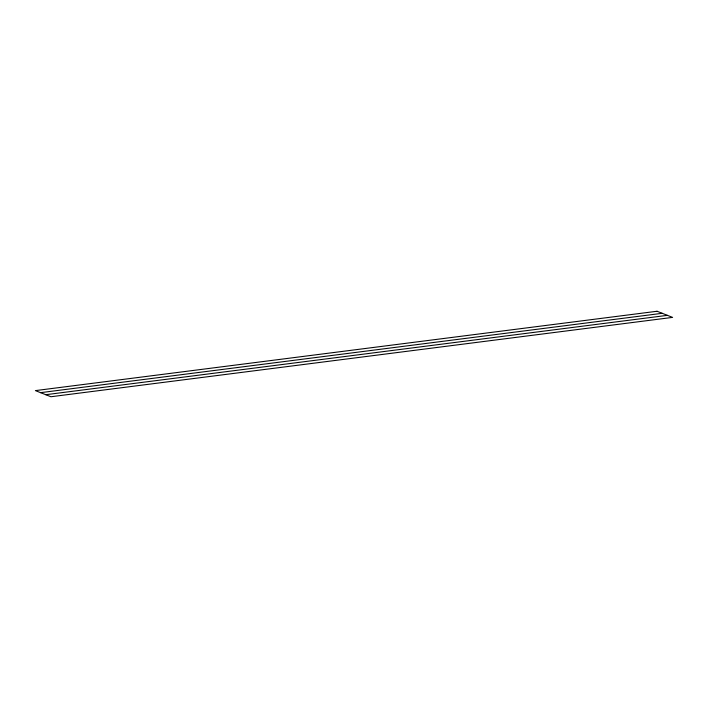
<?xml version="1.0" encoding="UTF-8"?>
<svg xmlns="http://www.w3.org/2000/svg" width="708" height="708" viewBox="0 0 708 708"><rect width="100%" height="100%" fill="white"/><g stroke="black" fill="none" stroke-linecap="round" stroke-linejoin="round"><path stroke-width="1.06" d="M40.586 392.657L662.228 313.299M45.772 394.701L667.414 315.343M657.051 311.255L35.4 390.612L50.949 396.745L672.6 317.388L657.051 311.255"/></g></svg>
